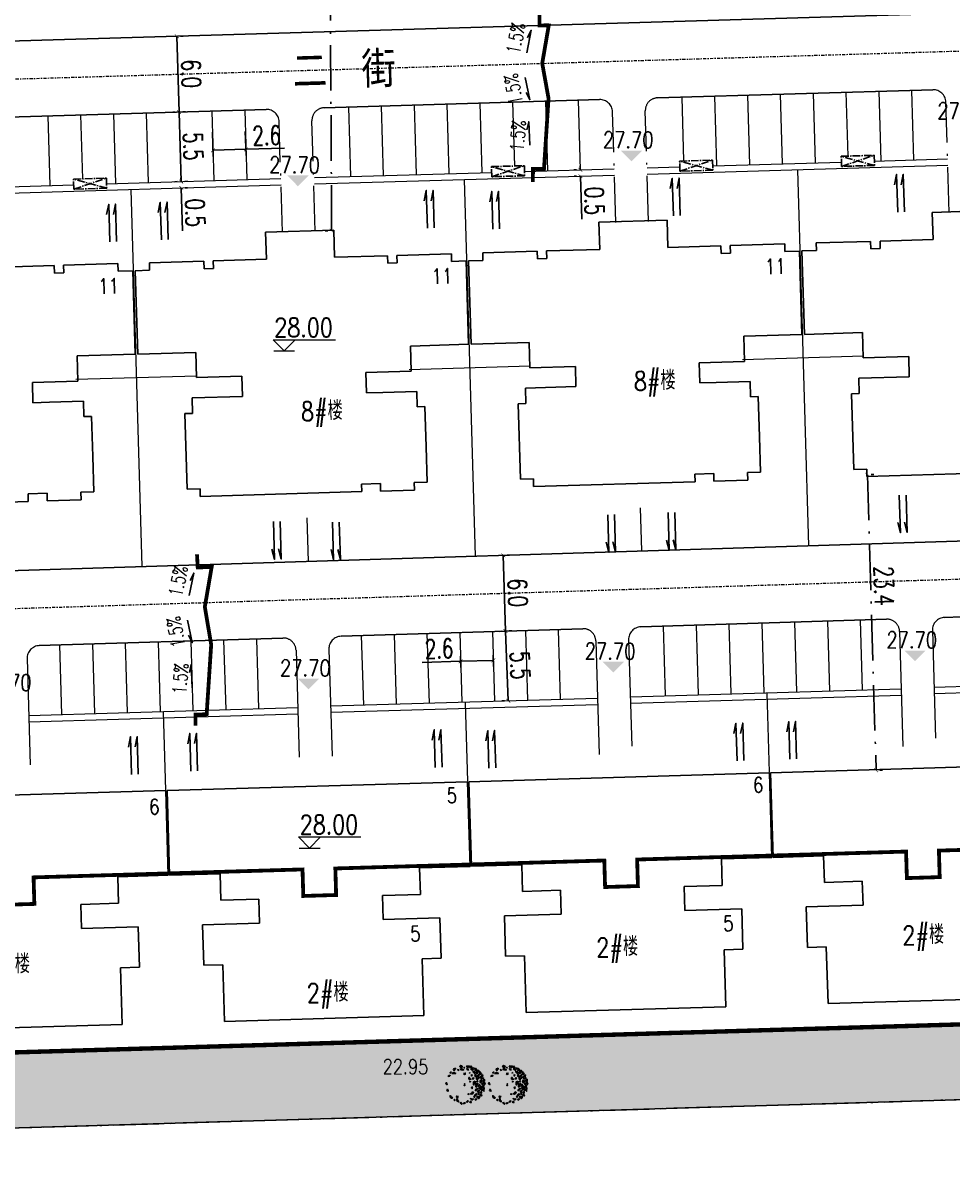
# Model space of a CAD drawing. Header units: inches. Extents: x 393 to 1582, y 246 to 1188.
# Drawn here: x 1004.5 to 1078.1, y 361.2 to 451.6 of the extents above; entities that cross this region are included whole.
import ezdxf

# ---------------------------------------------------------------- set-up
doc = ezdxf.new("R2010")
doc.units = ezdxf.units.IN
doc.header["$MEASUREMENT"] = 0
for name, pattern in [('ACAD_ISO10W100', [18.5, 12, -3, 0.5, -3]), ('CENTERX2', [4, 2.5, -0.5, 0.5, -0.5]), ('DASH', [0.35, 0.25, -0.1]), ('DASHED2', [0.375, 0.25, -0.125]), ('DOTE', [2.42, 2, -0.2, 0.02, -0.2]), ('PHANTOM', [2.5, 1.25, -0.25, 0.25, -0.25, 0.25, -0.25])]:
    doc.linetypes.add(name, pattern=pattern)
for name, color, linetype in [('230', 2, 'Continuous'), ('DIM', 4, 'Continuous'), ('drain', 4, 'Continuous'), ('ELEV', 1, 'Continuous'), ('GREEN', 64, 'Continuous'), ('hongzb', 5, 'Continuous'), ('JIAJU', 8, 'Continuous'), ('PUB_TEXT', 7, 'Continuous'), ('ROAD-TEXT', 4, 'Continuous'), ('roaddim', 2, 'Continuous'), ('外墙', 42, 'Continuous'), ('建筑层数', 7, 'Continuous'), ('红线', 1, 'PHANTOM'), ('车库边线', 4, 'DOTE')]:
    doc.layers.add(name, color=color, linetype=linetype)
for name, color, linetype, lineweight in [('buildelev', 2, 'Continuous', 20), ('FENCE', 100, 'Continuous', 18), ('parking', 30, 'Continuous', 18), ('ROAD', 1, 'Continuous', 25), ('ROAD-CENTER', 7, 'CENTERX2', 18), ('walk', 2, 'Continuous', 18), ('围墙', 75, 'FENCELINE1', 15), ('建筑型号', 2, 'Continuous', 18), ('树', 84, 'Continuous', 15)]:
    doc.layers.add(name, color=color, linetype=linetype, lineweight=lineweight)
doc.styles.add('-黑体', font='simhei.ttf', dxfattribs={"width": 0.8})
doc.styles.add('_HZTXT', font='txt.shx', dxfattribs={"width": 0.8, "bigfont": 'hztxt.shx'})
doc.styles.add('DIM_FONT', font='SIMPLEX.shx', dxfattribs={"width": 0.8})
doc.styles.add('HZ', font='simplex.shx', dxfattribs={"width": 0.7, "bigfont": 'hztxt.shx'})
doc.styles.add('RO', font='romans.shx', dxfattribs={"width": 0.8})
doc.linetypes.add('FENCELINE1', pattern='A,0.25,-0.1,[133,ltypeshp.shx,S=0.1,R=0,X=-0.1,Y=0],-0.1,1', length=1.45)
doc.dimstyles.new('NORMAL', dxfattribs={"dimtxt": 1.5, "dimasz": 0.3, "dimexe": 0.5, "dimexo": 0.3, "dimgap": 0.3, "dimtad": 1, "dimdec": 1, "dimzin": 1, "dimdsep": 46, "dimtxsty": 'HZ', "dimblk": 'ARCHTICK', "dimcen": 0, "dimclrt": 256, "dimadec": 0, "dimazin": 0, "dimtfac": 1, "dimtdec": 1, "dimtofl": 0, "dimtmove": 0, "dimatfit": 3, "dimldrblk": 'ARCHTICK', "dimfxl": 1, "dimtolj": 2, "dimtzin": 0, "dimarcsym": 0})

# ---------------------------------------------------------------- blocks, each defined once
blk = doc.blocks.new('_ARCHTICK')
at = {"color": 0, "linetype": 'ByBlock', "const_width": 0.15}
blk.add_lwpolyline([(-0.5, -0.5), (0.5, 0.5)], dxfattribs=at)
blk = doc.blocks.new('*D165')
at = {"layer": 'DEFPOINTS', "color": 0, "ltscale": 0.3, "transparency": 16777216}
for p in [(1016.711, 450.542), (1016.888, 444.545), (1016.888, 444.545)]:
    blk.add_point(p, dxfattribs=at)
at = {"layer": 'roaddim', "color": 0, "lineweight": -2, "ltscale": 0.3, "transparency": 16777216}
for p, q in [((1016.711, 450.542), (1016.888, 444.545)), ((1017.01, 450.551), (1017.21, 450.557)), ((1017.188, 444.554), (1017.388, 444.559))]:
    blk.add_line(p, q, dxfattribs=at)
at = {"layer": 'roaddim', "color": 0, "lineweight": -2, "ltscale": 0.3, "transparency": 16777216, "xscale": 0.3, "yscale": 0.3, "zscale": 0.3}
for p, rotation in [((1016.711, 450.542), 91.69492164963883), ((1016.888, 444.545), 271.6949216496388)]:
    blk.add_blockref('_ARCHTICK', p, dxfattribs=dict(at, rotation=rotation))
at = {"layer": 'roaddim', "ltscale": 0.3, "transparency": 16777216, "insert": (1017.849, 447.574), "char_height": 1.5, "attachment_point": 5, "rotation": 271.69492, "style": 'HZ'}
blk.add_mtext('\\A2;6.0', dxfattribs=at)
blk = doc.blocks.new('*D166')
at = {"layer": 'DEFPOINTS', "color": 0, "ltscale": 0.3, "transparency": 16777216}
for p in [(1016.888, 444.545), (1017.051, 439.047), (1017.051, 439.047)]:
    blk.add_point(p, dxfattribs=at)
at = {"layer": 'roaddim', "color": 0, "lineweight": -2, "ltscale": 0.3, "transparency": 16777216}
for p, q in [((1016.588, 444.536), (1016.388, 444.53)), ((1016.888, 444.545), (1017.051, 439.047)), ((1016.751, 439.038), (1016.551, 439.032))]:
    blk.add_line(p, q, dxfattribs=at)
at = {"layer": 'roaddim', "color": 0, "lineweight": -2, "ltscale": 0.3, "transparency": 16777216, "xscale": 0.3, "yscale": 0.3, "zscale": 0.3}
for p, rotation in [((1016.888, 444.545), 91.69492164967801), ((1017.051, 439.047), 271.694921649678)]:
    blk.add_blockref('_ARCHTICK', p, dxfattribs=dict(at, rotation=rotation))
at = {"layer": 'roaddim', "ltscale": 0.3, "transparency": 16777216, "insert": (1018.019, 441.827), "char_height": 1.5, "attachment_point": 5, "rotation": 271.69492, "style": 'HZ'}
blk.add_mtext('\\A2;5.5', dxfattribs=at)
blk = doc.blocks.new('*D342')
at = {"layer": 'DEFPOINTS', "color": 0, "ltscale": 0.3, "transparency": 16777216}
for p in [(1019.528, 443.241), (1022.127, 443.318), (1022.178, 441.594)]:
    blk.add_point(p, dxfattribs=at)
at = {"layer": 'roaddim', "color": 0, "lineweight": -2, "ltscale": 0.3, "transparency": 16777216}
for p, q in [((1022.135, 443.018), (1022.192, 441.095)), ((1019.537, 442.941), (1019.593, 441.018)), ((1019.579, 441.517), (1022.178, 441.594)), ((1022.178, 441.594), (1025.226, 441.685))]:
    blk.add_line(p, q, dxfattribs=at)
at = {"layer": 'roaddim', "color": 0, "lineweight": -2, "ltscale": 0.3, "transparency": 16777216, "xscale": 0.3, "yscale": 0.3, "zscale": 0.3}
for p, rotation in [((1019.579, 441.517), 181.6949216497056), ((1022.178, 441.594), 1.694921649705596)]:
    blk.add_blockref('_ARCHTICK', p, dxfattribs=dict(at, rotation=rotation))
at = {"layer": 'roaddim', "ltscale": 0.3, "transparency": 16777216, "insert": (1023.821, 442.693), "char_height": 1.5, "attachment_point": 5, "rotation": 1.69492, "style": 'HZ'}
blk.add_mtext('\\A2;2.6', dxfattribs=at)
blk = doc.blocks.new('*D182')
at = {"layer": 'DEFPOINTS', "color": 0, "ltscale": 0.3, "transparency": 16777216}
for p in [(1042.557, 409.467), (1042.735, 403.469), (1042.735, 403.469)]:
    blk.add_point(p, dxfattribs=at)
at = {"layer": 'roaddim', "color": 0, "lineweight": -2, "ltscale": 0.3, "transparency": 16777216}
for p, q in [((1042.557, 409.467), (1042.735, 403.469)), ((1042.857, 409.475), (1043.057, 409.481)), ((1043.035, 403.478), (1043.235, 403.484))]:
    blk.add_line(p, q, dxfattribs=at)
at = {"layer": 'roaddim', "color": 0, "lineweight": -2, "ltscale": 0.3, "transparency": 16777216, "xscale": 0.3, "yscale": 0.3, "zscale": 0.3}
for p, rotation in [((1042.557, 409.467), 91.69522959926388), ((1042.735, 403.469), 271.6952295992639)]:
    blk.add_blockref('_ARCHTICK', p, dxfattribs=dict(at, rotation=rotation))
at = {"layer": 'roaddim', "ltscale": 0.3, "transparency": 16777216, "insert": (1043.696, 406.499), "char_height": 1.5, "attachment_point": 5, "rotation": 271.69523, "style": 'HZ'}
blk.add_mtext('\\A2;6.0', dxfattribs=at)
blk = doc.blocks.new('*D347')
at = {"layer": 'DEFPOINTS', "color": 0, "ltscale": 0.3, "transparency": 16777216}
for p in [(1042.735, 403.469), (1042.951, 397.959), (1042.951, 397.959)]:
    blk.add_point(p, dxfattribs=at)
at = {"layer": 'roaddim', "color": 0, "lineweight": -2, "ltscale": 0.3, "transparency": 16777216}
for p, q in [((1042.435, 403.457), (1042.235, 403.45)), ((1042.735, 403.469), (1042.951, 397.959)), ((1042.652, 397.947), (1042.452, 397.939))]:
    blk.add_line(p, q, dxfattribs=at)
at = {"layer": 'roaddim', "color": 0, "lineweight": -2, "ltscale": 0.3, "transparency": 16777216, "xscale": 0.3, "yscale": 0.3, "zscale": 0.3}
for p, rotation in [((1042.735, 403.469), 92.25059446376784), ((1042.951, 397.959), 272.2505944637678)]:
    blk.add_blockref('_ARCHTICK', p, dxfattribs=dict(at, rotation=rotation))
at = {"layer": 'roaddim', "ltscale": 0.3, "transparency": 16777216, "insert": (1043.892, 400.755), "char_height": 1.5, "attachment_point": 5, "rotation": 272.25059, "style": 'HZ'}
blk.add_mtext('\\A2;5.5', dxfattribs=at)
blk = doc.blocks.new('*D348')
at = {"layer": 'DEFPOINTS', "color": 0, "ltscale": 0.3, "transparency": 16777216}
for p in [(1039.159, 401.794), (1041.758, 401.871), (1039.18, 401.077)]:
    blk.add_point(p, dxfattribs=at)
at = {"layer": 'roaddim', "color": 0, "lineweight": -2, "ltscale": 0.3, "transparency": 16777216}
for p, q in [((1039.168, 401.494), (1039.195, 400.577)), ((1041.766, 401.571), (1041.794, 400.654)), ((1039.18, 401.077), (1036.131, 400.987)), ((1041.779, 401.154), (1039.18, 401.077))]:
    blk.add_line(p, q, dxfattribs=at)
at = {"layer": 'roaddim', "color": 0, "lineweight": -2, "ltscale": 0.3, "transparency": 16777216, "xscale": 0.3, "yscale": 0.3, "zscale": 0.3}
for p, rotation in [((1039.18, 401.077), 181.6948504634236), ((1041.779, 401.154), 1.694850463423592)]:
    blk.add_blockref('_ARCHTICK', p, dxfattribs=dict(at, rotation=rotation))
at = {"layer": 'roaddim', "ltscale": 0.3, "transparency": 16777216, "insert": (1037.475, 402.077), "char_height": 1.5, "attachment_point": 5, "rotation": 1.69485, "style": 'HZ'}
blk.add_mtext('\\A2;2.6', dxfattribs=at)
blk = doc.blocks.new('bg')
at = {"layer": 'buildelev'}
blk.add_line((403415.903, 597892.095), (403417.408, 597892.095), dxfattribs=at)
blk.add_lwpolyline([(403417.451, 597892.89), (403416.656, 597892.095), (403415.86, 597892.89), (403420.35, 597892.89)], dxfattribs=at)
blk = doc.blocks.new('psss')
at = {"layer": 'drain', "ltscale": 3}
for points in [[(-2.979, 0.527), (0.007, 0.531), (-0.808, 0.714)], [(-2.967, -0.004), (0, 0), (-0.815, 0.183)]]:
    blk.add_lwpolyline(points, dxfattribs=at)
blk = doc.blocks.new('*D382')
at = {"layer": 'DEFPOINTS', "color": 0, "linetype": 'ACAD_ISO10W100', "ltscale": 0.3, "transparency": 16777216}
for p in [(1017.051, 439.047), (1017.066, 438.541), (1017.066, 438.541)]:
    blk.add_point(p, dxfattribs=at)
at = {"layer": 'roaddim', "color": 0, "linetype": 'ACAD_ISO10W100', "lineweight": -2, "ltscale": 0.3, "transparency": 16777216}
for p, q in [((1017.051, 439.047), (1017.042, 439.347)), ((1017.066, 438.541), (1017.166, 435.142)), ((1017.351, 439.056), (1017.55, 439.062)), ((1017.365, 438.55), (1017.565, 438.555))]:
    blk.add_line(p, q, dxfattribs=at)
at = {"layer": 'roaddim', "color": 0, "linetype": 'ACAD_ISO10W100', "lineweight": -2, "ltscale": 0.3, "transparency": 16777216, "xscale": 0.3, "yscale": 0.3, "zscale": 0.3}
for p, rotation in [((1017.051, 439.047), 271.6949216500687), ((1017.066, 438.541), 91.69492165006872)]:
    blk.add_blockref('_ARCHTICK', p, dxfattribs=dict(at, rotation=rotation))
at = {"layer": 'roaddim', "linetype": 'ACAD_ISO10W100', "ltscale": 0.3, "transparency": 16777216, "insert": (1018.174, 436.573), "char_height": 1.5, "attachment_point": 5, "rotation": 271.69492, "style": 'HZ'}
blk.add_mtext('\\A2;0.5', dxfattribs=at)
blk = doc.blocks.new('*D234')
at = {"layer": 'DEFPOINTS', "color": 0, "linetype": 'ACAD_ISO10W100', "ltscale": 0.3, "transparency": 16777216}
for p in [(1071.379, 415.844, -0.937), (1072.071, 392.454, -0.937), (1072.071, 392.454)]:
    blk.add_point(p, dxfattribs=at)
at = {"layer": 'DIM', "color": 0, "linetype": 'ACAD_ISO10W100', "lineweight": -2, "ltscale": 0.3, "transparency": 16777216}
for p, q in [((1071.379, 415.844), (1072.071, 392.454)), ((1071.679, 415.853), (1071.879, 415.859)), ((1072.371, 392.463), (1072.571, 392.469))]:
    blk.add_line(p, q, dxfattribs=at)
at = {"layer": 'DIM', "color": 0, "linetype": 'ACAD_ISO10W100', "lineweight": -2, "ltscale": 0.3, "transparency": 16777216, "xscale": 0.3, "yscale": 0.3, "zscale": 0.3}
for p, rotation in [((1071.379, 415.844), 91.69491576070695), ((1072.071, 392.454), 271.6949157607069)]:
    blk.add_blockref('_ARCHTICK', p, dxfattribs=dict(at, rotation=rotation))
at = {"layer": 'DIM', "linetype": 'ACAD_ISO10W100', "ltscale": 0.3, "transparency": 16777216, "insert": (1072.69, 407.043), "char_height": 1.5, "attachment_point": 5, "rotation": 271.69492, "style": 'HZ'}
blk.add_mtext('\\A2;23.4', dxfattribs=at)
blk = doc.blocks.new('GPPMTR01')
at = {"color": 0, "linetype": 'ByBlock'}
for points in [[(-0.412, 0.305), (-0.364, 0.304), (-0.367, 0.328), (-0.343, 0.337), (-0.374, 0.364), (-0.382, 0.335)], [(-0.354, 0.404), (-0.335, 0.371), (-0.312, 0.378), (-0.293, 0.408)], [(-0.304, 0.31), (-0.343, 0.272), (-0.298, 0.279)], [(-0.298, 0.355), (-0.259, 0.362), (-0.24, 0.402), (-0.263, 0.4), (-0.275, 0.378)], [(-0.263, 0.454), (-0.27, 0.431), (-0.248, 0.431), (-0.243, 0.447)], [(-0.215, 0.443), (-0.218, 0.456), (-0.242, 0.475), (-0.199, 0.486), (-0.199, 0.449)], [(-0.166, 0.433), (-0.207, 0.386), (-0.18, 0.371), (-0.137, 0.387), (-0.147, 0.409), (-0.165, 0.407)], [(-0.173, 0.469), (-0.151, 0.518), (-0.12, 0.516), (-0.128, 0.487), (-0.144, 0.498), (-0.151, 0.48), (-0.145, 0.47)], [(-0.123, 0.314), (-0.144, 0.295), (-0.135, 0.287), (-0.115, 0.295)], [(-0.127, 0.461), (-0.133, 0.429), (-0.111, 0.428), (-0.096, 0.459)], [(-0.106, 0.53), (-0.073, 0.496), (-0.058, 0.515), (-0.035, 0.504), (-0.038, 0.545), (-0.064, 0.53)], [(-0.079, 0.401), (-0.097, 0.371), (-0.064, 0.359), (-0.049, 0.371)], [(-0.032, 0.317), (-0.058, 0.295), (-0.043, 0.264), (-0.023, 0.291)], [(-0.038, 0.477), (-0.055, 0.454), (-0.043, 0.424), (-0.032, 0.439)], [(0.007, 0.443), (-0.026, 0.412), (-0.02, 0.382), (0.016, 0.352), (0.045, 0.367), (0.01, 0.386), (0.034, 0.42)], [(0.005, 0.559), (-0.005, 0.523), (0.016, 0.511), (0.051, 0.519)], [(0.01, 0.485), (0.042, 0.462), (0.084, 0.477), (0.066, 0.492), (0.042, 0.485)], [(0.084, 0.371), (0.072, 0.344), (0.081, 0.321), (0.084, 0.344)], [(0.105, 0.53), (0.084, 0.519), (0.099, 0.504), (0.114, 0.511)], [(0.158, 0.447), (0.096, 0.443), (0.105, 0.412), (0.146, 0.393), (0.155, 0.416), (0.14, 0.428)], [(0.128, 0.336), (0.137, 0.287), (0.114, 0.272), (0.146, 0.26), (0.158, 0.302)], [(0.131, 0.488), (0.137, 0.5), (0.134, 0.53), (0.173, 0.507), (0.146, 0.481)], [(0.179, 0.477), (0.229, 0.496), (0.25, 0.473), (0.223, 0.458), (0.22, 0.477), (0.202, 0.469), (0.199, 0.458)], [(0.205, 0.439), (0.179, 0.42), (0.194, 0.405), (0.226, 0.416)], [(0.199, 0.291), (0.179, 0.352), (0.211, 0.31)], [(0.214, 0.359), (0.274, 0.374), (0.291, 0.409), (0.282, 0.336), (0.247, 0.333)], [(0.268, 0.45), (0.253, 0.435), (0.241, 0.409), (0.274, 0.428)], [(0.25, 0.325), (0.241, 0.298), (0.312, 0.302), (0.282, 0.329)], [(0.315, 0.416), (0.306, 0.401), (0.318, 0.39), (0.348, 0.393)], [(0.321, 0.363), (0.306, 0.34), (0.327, 0.325), (0.356, 0.325), (0.327, 0.336)], [(0.351, 0.382), (0.348, 0.371), (0.368, 0.355), (0.392, 0.359)], [(-0.482, 0.014), (-0.506, 0.025), (-0.514, -0.024), (-0.506, -0.036), (-0.464, -0.036), (-0.47, -0.024), (-0.494, -0.017)], [(-0.482, 0.196), (-0.461, 0.207), (-0.432, 0.177), (-0.452, 0.154), (-0.494, 0.15), (-0.5, 0.177)], [(-0.446, 0.071), (-0.432, 0.055), (-0.414, 0.067)], [(-0.417, 0.109), (-0.411, 0.15), (-0.357, 0.188), (-0.369, 0.162)], [(-0.393, 0.241), (-0.408, 0.23), (-0.396, 0.226)], [(-0.283, 0.139), (-0.269, 0.181), (-0.239, 0.166), (-0.248, 0.139), (-0.263, 0.15)], [(-0.215, 0.295), (-0.215, 0.276), (-0.206, 0.283)], [(-0.064, 0.207), (-0.085, 0.184), (-0.115, 0.203), (-0.115, 0.219), (-0.085, 0.207), (-0.052, 0.226)], [(-0.02, 0.033), (-0.035, 0.025), (-0.026, 0.017), (-0.014, 0.021)], [(-0.02, 0.188), (-0.008, 0.192), (0.001, 0.177), (-0.02, 0.169)], [(0.045, 0.295), (0.042, 0.249), (0.105, 0.211), (0.119, 0.219), (0.069, 0.245), (0.096, 0.283)], [(0.152, 0.162), (0.137, 0.139), (0.158, 0.12), (0.176, 0.128), (0.161, 0.143)], [(0.179, 0.272), (0.167, 0.245), (0.185, 0.238), (0.199, 0.253)], [(0.253, 0.268), (0.241, 0.226), (0.259, 0.177), (0.274, 0.203), (0.253, 0.219)], [(0.25, 0.086), (0.271, 0.063), (0.274, 0.021), (0.303, 0.052), (0.285, 0.109)], [(0.303, 0.268), (0.309, 0.219), (0.336, 0.215), (0.351, 0.234)], [(0.348, 0.173), (0.377, 0.128), (0.356, 0.097), (0.354, 0.128)], [(0.386, 0.257), (0.368, 0.272), (0.365, 0.287), (0.377, 0.298), (0.401, 0.283)], [(0.401, 0.207), (0.383, 0.219), (0.365, 0.211), (0.368, 0.196), (0.392, 0.192)], [(0.401, 0.078), (0.398, 0.063), (0.374, 0.067), (0.377, 0.09)], [(0.428, 0.025), (0.431, -0.021), (0.377, -0.043), (0.41, -0.013)], [(0.431, 0.26), (0.419, 0.245), (0.436, 0.23), (0.466, 0.249)], [(0.422, 0.166), (0.419, 0.135), (0.439, 0.12), (0.451, 0.139)], [(0.442, 0.203), (0.451, 0.169), (0.487, 0.139), (0.472, 0.181)], [(0.451, 0.074), (0.469, 0.052), (0.484, 0.063), (0.472, 0.093)], [(-0.467, -0.131), (-0.464, -0.157), (-0.482, -0.154), (-0.485, -0.127)], [(-0.437, -0.131), (-0.429, -0.066), (-0.381, -0.04), (-0.408, -0.078)], [(-0.42, -0.26), (-0.432, -0.218), (-0.411, -0.188), (-0.402, -0.214), (-0.411, -0.229)], [(0.17, -0.286), (0.137, -0.317), (0.149, -0.336), (0.176, -0.321)], [(0.256, -0.013), (0.241, -0.028), (0.253, -0.04)], [(0.407, -0.119), (0.389, -0.138), (0.398, -0.176), (0.419, -0.154)], [(0.416, -0.218), (0.389, -0.233), (0.392, -0.271), (0.407, -0.248)], [(0.436, -0.066), (0.442, -0.097), (0.466, -0.097), (0.481, -0.074), (0.46, -0.078)], [(-0.266, -0.366), (-0.304, -0.374), (-0.283, -0.4), (-0.251, -0.393)], [(-0.115, -0.473), (-0.138, -0.438), (-0.106, -0.438), (-0.085, -0.446)], [(0.072, -0.48), (0.042, -0.461), (0.06, -0.45), (0.066, -0.454), (0.096, -0.454), (0.096, -0.438), (0.125, -0.442), (0.114, -0.461)], [(0.188, -0.431), (0.211, -0.423), (0.188, -0.408)], [(0.205, -0.332), (0.199, -0.343), (0.235, -0.378), (0.294, -0.359), (0.274, -0.34), (0.235, -0.351)], [(0.327, -0.305), (0.333, -0.328), (0.389, -0.313)]]:
    blk.add_lwpolyline(points, close=True, dxfattribs=at)
blk.add_circle((0, 0), 0.01, dxfattribs=at)
blk = doc.blocks.new('A$C4417064F')
at = {"layer": 'GREEN', "xscale": 4.647578996463836, "yscale": 4.647578996463836, "zscale": 4.647578996463836, "rotation": 300.5404110418328}
blk.add_blockref('GPPMTR01', (0.8, 3.07), dxfattribs=at)
blk = doc.blocks.new('*D224')
at = {"layer": 'DEFPOINTS', "color": 0, "linetype": 'ACAD_ISO10W100', "ltscale": 0.3, "transparency": 16777216}
for p in [(1028.768, 472.408, -0.937), (1028.768, 472.408), (1028.97, 435.146, -0.937)]:
    blk.add_point(p, dxfattribs=at)
at = {"layer": 'DIM', "color": 0, "linetype": 'ACAD_ISO10W100', "lineweight": -2, "ltscale": 0.3, "transparency": 16777216}
for p, q in [((1028.468, 472.407), (1028.268, 472.406)), ((1028.97, 435.146), (1028.768, 472.408)), ((1028.67, 435.144), (1028.47, 435.143))]:
    blk.add_line(p, q, dxfattribs=at)
at = {"layer": 'DIM', "color": 0, "linetype": 'ACAD_ISO10W100', "lineweight": -2, "ltscale": 0.3, "transparency": 16777216, "xscale": 0.3, "yscale": 0.3, "zscale": 0.3}
for p, rotation in [((1028.768, 472.408), 90.3108439290392), ((1028.97, 435.146), 270.3108439290392)]:
    blk.add_blockref('_ARCHTICK', p, dxfattribs=dict(at, rotation=rotation))
at = {"layer": 'DIM', "linetype": 'ACAD_ISO10W100', "ltscale": 0.3, "transparency": 16777216, "insert": (1029.919, 453.783), "char_height": 1.5, "attachment_point": 5, "rotation": 270.31084, "style": 'HZ'}
blk.add_mtext('\\A2;37.3', dxfattribs=at)
blk = doc.blocks.new('*D396')
at = {"layer": 'DEFPOINTS', "color": 0, "linetype": 'ACAD_ISO10W100', "ltscale": 0.3, "transparency": 16777216}
for p in [(1048.648, 439.982), (1048.663, 439.476), (1048.663, 439.476)]:
    blk.add_point(p, dxfattribs=at)
at = {"layer": 'roaddim', "color": 0, "linetype": 'ACAD_ISO10W100', "lineweight": -2, "ltscale": 0.3, "transparency": 16777216}
for p, q in [((1048.648, 439.982), (1048.64, 440.282)), ((1048.349, 439.973), (1048.149, 439.967)), ((1048.364, 439.467), (1048.164, 439.461)), ((1048.663, 439.476), (1048.764, 436.077))]:
    blk.add_line(p, q, dxfattribs=at)
at = {"layer": 'roaddim', "color": 0, "linetype": 'ACAD_ISO10W100', "lineweight": -2, "ltscale": 0.3, "transparency": 16777216, "xscale": 0.3, "yscale": 0.3, "zscale": 0.3}
for p, rotation in [((1048.648, 439.982), 271.6949216484924), ((1048.663, 439.476), 91.69492164849245)]:
    blk.add_blockref('_ARCHTICK', p, dxfattribs=dict(at, rotation=rotation))
at = {"layer": 'roaddim', "linetype": 'ACAD_ISO10W100', "ltscale": 0.3, "transparency": 16777216, "insert": (1049.772, 437.508), "char_height": 1.5, "attachment_point": 5, "rotation": 271.69492, "style": 'HZ'}
blk.add_mtext('\\A2;0.5', dxfattribs=at)

msp = doc.modelspace()

# ---------------------------------------------------------------- hatches: boundary and pattern name
at = {"layer": 'JIAJU', "linetype": 'ACAD_ISO10W100', "ltscale": 0.3}
h = msp.add_hatch(dxfattribs=at)
h.set_pattern_fill('ANGLE', color=0, scale=0.3, style=0)
h.set_pattern_definition([(0, (-57035.98, -59790.7877), (0, 2.0955), [1.524, -0.5715]), (90, (-57035.98, -59790.7877), (-2.0955, 1e-16), [1.524, -0.5715])])
h.paths.add_polyline_path([(968.682, 363.094), (968.503, 369.081), (1112.238, 373.335), (1111.559, 391.923), (1119.951, 392.199), (1120.68, 367.636)])

# ---------------------------------------------------------------- linework, layer by layer
at = {"layer": '230', "color": 0, "ltscale": 0.3}
msp.add_lwpolyline([(1111.832, 373.422), (968.795, 369.189)], dxfattribs=at)
at = {"layer": 'ELEV', "color": 0}
for points in [[(1051.859, 441.499), (1053.556, 441.499), (1052.708, 440.651)], [(1025.449, 439.524), (1027.146, 439.524), (1026.297, 438.675)], [(1074.304, 401.93), (1076.001, 401.93), (1075.153, 401.082)], [(1050.425, 401.038), (1052.122, 401.038), (1051.274, 400.19)], [(1026.3, 399.708), (1027.997, 399.708), (1027.149, 398.859)], [(1034.285, 368.245), (1035.813, 368.245), (1035.049, 367.481)]]:
    msp.add_solid(points, dxfattribs=at)
at = {"layer": 'FENCE', "color": 0, "ltscale": 0.3}
for p, q in [((1061.486, 424.955, -0.937), (1071.082, 425.239, -0.937)), ((1053.531, 409.809, -0.937), (1053.43, 413.211, -0.937)), ((1027.143, 408.985, -0.937), (1027.042, 412.43, -0.937))]:
    msp.add_line(p, q, dxfattribs=at)
at = {"layer": 'hongzb', "color": 0, "linetype": 'DOTE', "ltscale": 0.2, "const_width": 0.35}
msp.add_lwpolyline([(595.956, 357.959), (937.324, 368.159, -0.000072), (937.333, 368.159), (1088.733, 372.639), (1388.503, 381.509)], format="xyb", dxfattribs=at)
at = {"layer": 'JIAJU', "color": 0, "linetype": 'ACAD_ISO10W100', "ltscale": 0.3}
msp.add_lwpolyline([(968.682, 363.094), (968.503, 369.081), (1112.238, 373.335), (1111.559, 391.923), (1119.951, 392.199), (1120.68, 367.636)], close=True, dxfattribs=at)
at = {"layer": 'parking', "color": 0, "ltscale": 0.3}
for p, q in [((1056.682, 445.722), (1056.832, 440.674)), ((1059.281, 445.799), (1059.444, 440.302)), ((1061.88, 445.876), (1062.043, 440.378)), ((1064.479, 445.953), (1064.641, 440.455)), ((1067.078, 446.03), (1067.24, 440.532)), ((1069.677, 446.107), (1069.826, 441.059)), ((1072.275, 446.184), (1072.438, 440.686)), ((1074.874, 446.261), (1075.037, 440.763)), ((1030.294, 444.941), (1030.456, 439.444)), ((1032.893, 445.018), (1033.055, 439.521)), ((1035.491, 445.095), (1035.654, 439.598)), ((1038.09, 445.172), (1038.253, 439.674)), ((1040.689, 445.249), (1040.852, 439.751)), ((1043.288, 445.326), (1043.437, 440.278)), ((1045.887, 445.403), (1046.05, 439.905)), ((1048.486, 445.48), (1048.648, 439.982)), ((1006.493, 444.237), (1006.655, 438.739)), ((1009.091, 444.314), (1009.241, 439.266)), ((1011.69, 444.391), (1011.853, 438.893)), ((1014.289, 444.468), (1014.452, 438.97)), ((1016.888, 444.545), (1017.051, 439.047)), ((1019.487, 444.622), (1019.65, 439.124)), ((1022.086, 444.698), (1022.248, 439.201)), ((1059.132, 440.286), (1069.327, 440.587)), ((1071.926, 440.664), (1077.724, 440.836)), ((1027.608, 439.353), (1041.639, 439.768)), ((1044.238, 439.845), (1051.335, 440.055)), ((1053.934, 440.132), (1056.533, 440.209)), ((1001.157, 438.57), (1008.554, 438.789)), ((1011.153, 438.866), (1024.947, 439.274)), ((1063.013, 404.094), (1063.176, 398.596)), ((1065.612, 404.171), (1065.774, 398.673)), ((1068.211, 404.248), (1068.373, 398.75)), ((1070.809, 404.324), (1070.972, 398.827)), ((1033.915, 403.194), (1034.078, 397.696)), ((1036.514, 403.271), (1036.677, 397.773)), ((1039.113, 403.348), (1039.275, 397.85)), ((1041.712, 403.425), (1041.874, 397.927)), ((1044.31, 403.502), (1044.473, 398.004)), ((1046.909, 403.578), (1047.072, 398.081)), ((1055.216, 403.863), (1055.379, 398.365)), ((1057.815, 403.94), (1057.978, 398.442)), ((1060.414, 404.017), (1060.577, 398.519)), ((1007.428, 402.371), (1007.59, 396.874)), ((1010.027, 402.448), (1010.189, 396.951)), ((1012.626, 402.525), (1012.788, 397.028)), ((1015.224, 402.602), (1015.387, 397.104)), ((1017.823, 402.679), (1017.986, 397.181)), ((1020.422, 402.756), (1020.585, 397.258)), ((1023.021, 402.833), (1023.184, 397.335)), ((1031.316, 403.117), (1031.479, 397.619)), ((1076.659, 399.026), (1097.949, 399.69)), ((1052.623, 398.258), (1074.062, 398.893)), ((1028.882, 397.543), (1050.013, 398.168)), ((1004.993, 396.797), (1026.284, 397.427))]:
    msp.add_line(p, q, dxfattribs=at)
at = {"layer": 'ROAD', "color": 0, "ltscale": 0.3}
for p, q in [((1086.52, 452.608), (958.336, 448.815)), ((1054.771, 445.666), (1076.561, 446.31)), ((1028.382, 444.885), (1050.173, 445.53)), ((1001.994, 444.104), (1023.784, 444.749)), ((960.785, 406.914), (1108.713, 411.532)), ((1077.493, 404.554), (1096.784, 405.156)), ((1053.445, 403.804), (1072.895, 404.411)), ((1029.716, 403.063), (1048.848, 403.66)), ((1005.828, 402.317), (1025.119, 402.919))]:
    msp.add_line(p, q, dxfattribs=at)
at = {"layer": 'ROAD', "color": 0}
msp.add_line((964.663, 362.974), (1139.699, 368.204), dxfattribs=at)
at = {"layer": 'ROAD-CENTER', "color": 5, "ltscale": 0.1}
for p, q in [((950.627, 445.585), (1116.455, 450.492)), ((951.869, 403.634), (1117.688, 408.81))]:
    msp.add_line(p, q, dxfattribs=at)
at = {"layer": 'ROAD-TEXT', "color": 0, "ltscale": 0.1, "const_width": 0.3}
msp.add_lwpolyline([(1046.159, 451.413), (1045.42, 451.392), (1045.42, 452.414)], dxfattribs=at)
at = {"layer": 'ROAD-TEXT', "color": 0, "ltscale": 0.1}
for points in [[(1044.897, 438.998, 0.3, 0.3, 0), (1044.909, 440.049, 0.3, 0.3, 0), (1045.78, 440.057, 0.3, 0.3, 0), (1046.139, 445.624, 0.3, 0.3, 0), (1045.64, 448.397, 0.3, 0.3, 0), (1046.182, 451.551, 0.3, 0.3, 0)], [(1018.187, 395.988, 0.3, 0.3, 0), (1018.197, 396.861, 0.3, 0.3, 0), (1019.075, 396.887, 0.3, 0.3, 0), (1019.435, 402.4, 0.3, 0.3, 0), (1018.93, 405.387, 0.3, 0.3, 0), (1019.474, 408.551, 0.3, 0.3, 0), (1019.474, 408.551, 0.3, 0.3, 0), (1018.368, 408.501, 0.3, 0.3, 0), (1018.311, 409.547, 0, 0, 0)]]:
    msp.add_lwpolyline(points, format="xyseb", dxfattribs=at)
for points in [[(1044.486, 450.429), (1044.77, 451.014), (1044.42, 449.242)], [(1044.364, 446.095), (1044.652, 445.512), (1044.289, 447.28)], [(1044.43, 443.144), (1044.568, 443.78), (1044.648, 441.924)], [(1017.766, 407.473), (1018.05, 408.058), (1017.7, 406.286)], [(1017.644, 403.139), (1017.932, 402.556), (1017.569, 404.324)], [(1017.71, 400.188), (1017.848, 400.823), (1017.928, 398.968)]]:
    msp.add_lwpolyline(points, dxfattribs=at)
at = {"layer": 'walk', "color": 0, "linetype": 'ACAD_ISO10W100', "ltscale": 0.3}
for p, q in [((1077.849, 436.594), (1077.59, 445.34)), ((1027.671, 435.107), (1027.412, 443.856)), ((1051.461, 435.813), (1051.202, 444.56)), ((1054.059, 435.89), (1053.801, 444.636)), ((1025.072, 435.031), (1024.813, 443.779))]:
    msp.add_line(p, q, dxfattribs=at)
at = {"layer": 'walk', "color": 0, "ltscale": 0.3}
for p, q in [((1073.926, 403.441), (1074.198, 394.328)), ((1076.525, 403.525), (1076.779, 394.994)), ((1049.878, 402.69), (1050.146, 393.706)), ((1052.477, 402.774), (1052.727, 394.373)), ((1026.149, 401.95), (1026.401, 393.504)), ((1028.748, 402.034), (1029, 393.581)), ((1004.86, 401.288), (1005.11, 392.874))]:
    msp.add_line(p, q, dxfattribs=at)
at = {"layer": 'walk', "color": 0, "linetype": 'ACAD_ISO10W100', "ltscale": 0.3}
for centre, start, end in [((1054.8, 444.666), 91.69492, 181.69492), ((1076.591, 445.311), 1.69492, 91.69492), ((1028.412, 443.885), 91.69492, 181.69492), ((1050.202, 444.53), 1.69492, 91.69492), ((1023.814, 443.749), 1.69492, 91.69492), ((1072.927, 403.411), 1.70671, 91.78794), ((1077.524, 403.555), 91.78794, 181.70671), ((1048.879, 402.661), 1.70671, 91.78794), ((1053.477, 402.804), 91.78794, 181.70671), ((1005.859, 401.318), 91.78794, 181.70671), ((1025.15, 401.92), 1.70671, 91.78794), ((1029.748, 402.063), 91.78794, 181.70671)]:
    msp.add_arc(centre, 1, start, end, dxfattribs=at)
at = {"layer": '围墙', "color": 0, "ltscale": 0.2}
for p, q in [((1053.949, 439.632), (1077.738, 440.336)), ((1027.623, 438.853), (1051.35, 439.555)), ((1065.844, 439.984), (1066.724, 410.221)), ((1001.172, 438.07), (1024.961, 438.774)), ((1039.455, 439.203), (1040.337, 409.397)), ((1013.067, 438.422), (1013.95, 408.574)), ((1035.098, 424.174, -0.937), (1044.693, 424.458, -0.937)), ((1008.709, 423.393, -0.937), (1018.305, 423.675, -0.937)), ((1076.674, 398.526), (1097.964, 399.19)), ((1039.529, 397.78, -0.937), (1039.713, 391.596, -0.937)), ((1052.638, 397.758), (1074.076, 398.393)), ((1063.416, 398.578, -0.937), (1063.603, 392.303, -0.937)), ((1005.008, 396.297), (1026.299, 396.927)), ((1015.639, 397.073, -0.937), (1015.823, 390.889, -0.937)), ((1028.897, 397.043), (1050.028, 397.668))]:
    msp.add_line(p, q, dxfattribs=at)
at = {"layer": '外墙', "color": 2, "ltscale": 0.1}
for p, q in [((1081.911, 436.767), (1076.513, 436.607)), ((1055.522, 435.986), (1050.125, 435.826)), ((1050.125, 435.826), (1050.188, 433.677)), ((1055.586, 433.837), (1055.522, 435.986)), ((1076.513, 436.607), (1076.577, 434.458)), ((1029.134, 435.203), (1023.736, 435.043)), ((1023.736, 435.043), (1023.8, 432.894)), ((1029.198, 433.054), (1029.134, 435.203)), ((1059.784, 433.961), (1055.586, 433.837)), ((1059.802, 433.361), (1059.784, 433.961)), ((1064.834, 434.11), (1060.525, 433.983)), ((1060.525, 433.983), (1060.541, 433.383)), ((1064.849, 433.511), (1064.834, 434.11)), ((1071.629, 434.311), (1067.322, 434.184)), ((1067.322, 434.184), (1067.339, 433.584)), ((1071.647, 433.712), (1071.629, 434.311)), ((1076.577, 434.458), (1072.379, 434.334)), ((1072.379, 434.334), (1072.396, 433.734)), ((1033.396, 433.178), (1029.198, 433.054)), ((1033.414, 432.578), (1033.396, 433.178)), ((1038.445, 433.328), (1034.136, 433.2)), ((1034.136, 433.2), (1034.152, 432.6)), ((1038.461, 432.728), (1038.445, 433.328)), ((1045.241, 433.531), (1040.933, 433.403)), ((1040.933, 433.403), (1040.951, 432.803)), ((1045.259, 432.931), (1045.241, 433.531)), ((1050.188, 433.677), (1045.99, 433.553)), ((1045.99, 433.553), (1046.008, 432.953)), ((1060.541, 433.383), (1059.802, 433.361)), ((1065.999, 433.545), (1064.849, 433.511)), ((1066.194, 426.947), (1065.999, 433.545)), ((1067.339, 433.584), (1066.199, 433.551)), ((1066.199, 433.551), (1066.394, 426.953)), ((1072.396, 433.734), (1071.647, 433.712)), ((1007.007, 432.399), (1002.809, 432.275)), ((1007.025, 431.8), (1007.007, 432.399)), ((1012.057, 432.549), (1007.748, 432.421)), ((1007.748, 432.421), (1007.764, 431.821)), ((1012.072, 431.949), (1012.057, 432.549)), ((1018.853, 432.748), (1014.545, 432.62)), ((1014.545, 432.62), (1014.563, 432.021)), ((1018.87, 432.148), (1018.853, 432.748)), ((1019.62, 432.17), (1018.87, 432.148)), ((1023.8, 432.894), (1019.602, 432.77)), ((1019.602, 432.77), (1019.62, 432.17)), ((1034.152, 432.6), (1033.414, 432.578)), ((1039.611, 432.762), (1038.461, 432.728)), ((1039.806, 426.165), (1039.611, 432.762)), ((1040.951, 432.803), (1039.811, 432.77)), ((1039.811, 432.77), (1040.006, 426.173)), ((1046.008, 432.953), (1045.259, 432.931)), ((1007.764, 431.821), (1007.025, 431.8)), ((1013.222, 431.983), (1012.072, 431.949)), ((1013.418, 425.386), (1013.222, 431.983)), ((1014.563, 432.021), (1013.422, 431.987)), ((1013.422, 431.987), (1013.618, 425.39)), ((1061.596, 426.811), (1066.194, 426.947)), ((1061.656, 424.812), (1061.596, 426.811)), ((1066.394, 426.953), (1070.992, 427.089)), ((1070.992, 427.089), (1071.052, 425.09)), ((1035.208, 426.029), (1039.806, 426.165)), ((1035.267, 424.029), (1035.208, 426.029)), ((1040.006, 426.173), (1044.604, 426.309)), ((1044.604, 426.309), (1044.663, 424.309)), ((1008.82, 425.25), (1013.418, 425.386)), ((1008.879, 423.251), (1008.82, 425.25)), ((1013.618, 425.39), (1018.216, 425.526)), ((1018.216, 425.526), (1018.275, 423.527)), ((1071.052, 425.09), (1074.65, 425.197)), ((1074.65, 425.197), (1074.697, 423.598)), ((1031.669, 423.923), (1035.267, 424.029)), ((1044.663, 424.309), (1048.261, 424.416)), ((1048.261, 424.416), (1048.309, 422.817)), ((1058.057, 424.706), (1061.656, 424.812)), ((1058.105, 423.107), (1058.057, 424.706)), ((1005.28, 423.144), (1008.879, 423.251)), ((1005.328, 421.545), (1005.28, 423.144)), ((1018.275, 423.527), (1021.873, 423.633)), ((1021.873, 423.633), (1021.92, 422.034)), ((1031.716, 422.324), (1031.669, 423.923)), ((1059.404, 423.145), (1058.105, 423.107)), ((1062.103, 423.225), (1059.404, 423.145)), ((1062.139, 422.002), (1062.103, 423.225)), ((1074.697, 423.598), (1070.699, 423.479)), ((1070.699, 423.479), (1070.735, 422.259)), ((1033.016, 422.362), (1031.716, 422.324)), ((1035.714, 422.442), (1033.016, 422.362)), ((1035.751, 421.219), (1035.714, 422.442)), ((1048.309, 422.817), (1044.311, 422.698)), ((1044.311, 422.698), (1044.347, 421.478)), ((1070.735, 422.259), (1070.135, 422.241)), ((1070.135, 422.241), (1070.312, 416.265)), ((1006.627, 421.583), (1005.328, 421.545)), ((1009.326, 421.663), (1006.627, 421.583)), ((1009.362, 420.44), (1009.326, 421.663)), ((1021.92, 422.034), (1017.922, 421.916)), ((1017.922, 421.916), (1017.958, 420.695)), ((1044.347, 421.478), (1043.747, 421.46)), ((1043.747, 421.46), (1043.924, 415.484)), ((1062.739, 422.021), (1062.139, 422.002)), ((1062.833, 418.845), (1062.739, 422.021)), ((1009.962, 420.459), (1009.362, 420.44)), ((1010.056, 417.283), (1009.962, 420.459)), ((1017.958, 420.695), (1017.359, 420.678)), ((1017.359, 420.678), (1017.535, 414.701)), ((1036.35, 421.238), (1035.751, 421.219)), ((1036.444, 418.062), (1036.35, 421.238)), ((1062.915, 416.046), (1062.833, 418.845)), ((1036.527, 415.263), (1036.444, 418.062)), ((1010.139, 414.484), (1010.056, 417.283)), ((1057.718, 415.892), (1059.217, 415.936)), ((1057.735, 415.292), (1057.718, 415.892)), ((1059.217, 415.936), (1059.235, 415.337)), ((1061.89, 416.015), (1062.915, 416.046)), ((1061.908, 415.416), (1061.89, 416.015)), ((1070.312, 416.265), (1071.331, 416.295)), ((1071.331, 416.295), (1071.348, 415.695)), ((1071.348, 415.695), (1084.124, 416.073)), ((1031.329, 415.109), (1032.829, 415.153)), ((1031.347, 414.509), (1031.329, 415.109)), ((1032.829, 415.153), (1032.846, 414.554)), ((1035.502, 415.233), (1036.527, 415.263)), ((1035.519, 414.633), (1035.502, 415.233)), ((1043.924, 415.484), (1044.942, 415.514)), ((1044.942, 415.514), (1044.96, 414.914)), ((1044.96, 414.914), (1057.735, 415.292)), ((1059.235, 415.337), (1061.908, 415.416)), ((1004.941, 414.33), (1006.44, 414.375)), ((1004.959, 413.731), (1004.941, 414.33)), ((1006.44, 414.375), (1006.458, 413.775)), ((1009.113, 414.454), (1010.139, 414.484)), ((1009.131, 413.854), (1009.113, 414.454)), ((1017.535, 414.701), (1018.554, 414.731)), ((1018.554, 414.731), (1018.572, 414.131)), ((1018.572, 414.131), (1031.347, 414.509)), ((1032.846, 414.554), (1035.519, 414.633)), ((992.183, 413.352), (1004.959, 413.731)), ((1006.458, 413.775), (1009.131, 413.854)), ((1063.72, 392.259), (1087.509, 392.963)), ((1039.73, 391.549), (1015.941, 390.845)), ((1039.928, 384.852), (1039.73, 391.549)), ((1039.83, 391.552), (1063.619, 392.256)), ((1040.028, 384.855), (1039.83, 391.552)), ((1063.619, 392.256), (1063.818, 385.559)), ((1063.918, 385.562), (1063.72, 392.259)), ((1015.84, 390.842), (992.051, 390.138)), ((1016.039, 384.145), (1015.84, 390.842)), ((1015.941, 390.845), (1016.138, 384.148)), ((1063.818, 385.559), (1059.819, 385.441)), ((1059.819, 385.441), (1059.881, 383.342)), ((1067.916, 385.68), (1063.918, 385.562)), ((1067.978, 383.581), (1067.916, 385.68)), ((1016.138, 384.148), (1020.137, 384.267)), ((1020.137, 384.267), (1020.199, 382.167)), ((1035.93, 384.734), (1039.928, 384.852)), ((1035.992, 382.635), (1035.93, 384.734)), ((1044.026, 384.973), (1040.028, 384.855)), ((1044.088, 382.874), (1044.026, 384.973)), ((1012.04, 384.027), (1016.039, 384.145)), ((1012.102, 381.928), (1012.04, 384.027)), ((1059.881, 383.342), (1056.883, 383.253)), ((1070.977, 383.67), (1067.978, 383.581)), ((1071.033, 381.771), (1070.977, 383.67)), ((1032.993, 382.546), (1035.992, 382.635)), ((1033.049, 380.647), (1032.993, 382.546)), ((1047.087, 382.963), (1044.088, 382.874)), ((1047.143, 381.064), (1047.087, 382.963)), ((1056.883, 383.253), (1056.939, 381.354)), ((1009.104, 381.839), (1012.102, 381.928)), ((1009.16, 379.94), (1009.104, 381.839)), ((1020.199, 382.167), (1023.198, 382.256)), ((1023.198, 382.256), (1023.254, 380.357)), ((1056.939, 381.354), (1061.437, 381.487)), ((1061.437, 381.487), (1061.532, 378.288)), ((1066.535, 381.638), (1071.033, 381.771)), ((1066.629, 378.439), (1066.535, 381.638)), ((1037.547, 380.78), (1033.049, 380.647)), ((1037.642, 377.581), (1037.547, 380.78)), ((1042.645, 380.931), (1047.143, 381.064)), ((1042.74, 377.732), (1042.645, 380.931)), ((1013.658, 380.073), (1009.16, 379.94)), ((1013.753, 376.874), (1013.658, 380.073)), ((1023.254, 380.357), (1018.756, 380.224)), ((1018.756, 380.224), (1018.85, 377.025)), ((1061.532, 378.288), (1060.032, 378.244)), ((1060.032, 378.244), (1060.165, 373.746)), ((1068.129, 378.484), (1066.629, 378.439)), ((1068.262, 373.985), (1068.129, 378.484)), ((1018.85, 377.025), (1020.35, 377.07)), ((1020.35, 377.07), (1020.483, 372.572)), ((1036.143, 377.537), (1037.642, 377.581)), ((1036.276, 373.039), (1036.143, 377.537)), ((1044.239, 377.777), (1042.74, 377.732)), ((1044.372, 373.279), (1044.239, 377.777)), ((1012.253, 376.83), (1013.753, 376.874)), ((1012.386, 372.332), (1012.253, 376.83)), ((1084.055, 374.453), (1068.262, 373.985)), ((1060.165, 373.746), (1044.372, 373.279)), ((1020.483, 372.572), (1036.276, 373.039)), ((996.593, 371.865), (1012.386, 372.332))]:
    msp.add_line(p, q, dxfattribs=at)
at = {"layer": '红线', "color": 0, "linetype": 'DASH', "ltscale": 0.5, "const_width": 0.15}
msp.add_lwpolyline([(595.956, 357.959), (937.324, 368.159, -0.000072), (937.333, 368.159), (1088.733, 372.639), (1312.043, 379.247)], format="xyb", dxfattribs=at)
at = {"layer": '车库边线', "color": 0, "ltscale": 0.3}
for p, q in [((1041.649, 439.425, 0.002), (1044.225, 440.301, 0.002)), ((1059.142, 439.942, 0.002), (1056.519, 440.665, 0.002)), ((1056.543, 439.865, 0.002), (1059.118, 440.742, 0.002)), ((1071.936, 440.321, 0.002), (1069.314, 441.044, 0.002)), ((1069.337, 440.244, 0.002), (1071.913, 441.121, 0.002)), ((1044.248, 439.502, 0.002), (1041.626, 440.224, 0.002)), ((1011.163, 438.523, 0.002), (1008.54, 439.245, 0.002)), ((1008.564, 438.446, 0.002), (1011.139, 439.322, 0.002))]:
    msp.add_line(p, q, dxfattribs=at)
at = {"layer": '车库边线', "color": 0, "ltscale": 0.3, "elevation": 0.002}
for points in [[(1041.626, 440.224), (1044.225, 440.301), (1044.248, 439.502), (1041.649, 439.425)], [(1059.118, 440.742), (1059.142, 439.942), (1056.543, 439.865), (1056.519, 440.665)], [(1069.314, 441.044), (1071.913, 441.121), (1071.936, 440.321), (1069.337, 440.244)], [(1008.54, 439.245), (1011.139, 439.322), (1011.163, 438.523), (1008.564, 438.446)]]:
    msp.add_lwpolyline(points, close=True, dxfattribs=at)
at = {"layer": '车库边线', "color": 0, "linetype": 'DASHED2', "ltscale": 0.5, "const_width": 0.3, "elevation": 0.937}
msp.add_lwpolyline([(1098.333, 386.728), (1077.042, 386.098), (1077.104, 383.999), (1074.505, 383.922), (1074.443, 386.021), (1053.153, 385.391), (1053.215, 383.292), (1050.616, 383.215), (1050.554, 385.314), (1029.263, 384.684), (1029.325, 382.585), (1026.726, 382.508), (1026.664, 384.608), (1005.374, 383.978), (1005.436, 381.878), (1002.837, 381.802)], dxfattribs=at)
at = {"layer": '车库边线', "color": 0, "linetype": 'DASHED2', "ltscale": 0.5, "elevation": 0.002}
msp.add_lwpolyline([(1098.333, 386.728), (1077.042, 386.098), (1077.104, 383.999), (1074.505, 383.922), (1074.443, 386.021), (1053.153, 385.391), (1053.215, 383.292), (1050.616, 383.215), (1050.554, 385.314), (1029.263, 384.684), (1029.325, 382.585), (1026.726, 382.508), (1026.664, 384.608), (1005.374, 383.978), (1005.436, 381.878), (1002.837, 381.802)], dxfattribs=at)

# ---------------------------------------------------------------- block references
at = {"layer": 'buildelev', "color": 0, "linetype": 'Continuous', "xscale": 1.099999999998545, "yscale": 1.099999999998545, "zscale": 1.1}
for p in [(-442733.108, -657255.667), (-442731.097, -657295.001)]:
    msp.add_blockref('bg', p, dxfattribs=at)
at = {"layer": 'ROAD', "color": 0, "rotation": 91.62464345549249}
for p in [(1074.223, 439.616), (1056.469, 439.319), (1036.995, 438.349), (1042.175, 438.277), (1011.851, 437.256), (1015.937, 437.415), (1061.507, 396.19), (1065.69, 396.321), (1013.577, 395.124), (1018.274, 395.384), (1037.619, 395.668), (1041.868, 395.603)]:
    msp.add_blockref('psss', p, dxfattribs=at)
at = {"layer": 'ROAD', "color": 0, "xscale": -1, "rotation": 91.76518745444659}
for p in [(1074.527, 411.272), (1051.45, 409.72), (1056.226, 409.887), (1024.983, 409.173), (1029.66, 409.128)]:
    msp.add_blockref('psss', p, dxfattribs=at)
at = {"layer": '树', "color": 0, "xscale": 0.6500000000014552, "yscale": 0.6500000000014552, "zscale": 0.65}
for p in [(1038.964, 365.524), (1042.343, 365.524)]:
    msp.add_blockref('A$C4417064F', p, dxfattribs=at)

# ---------------------------------------------------------------- texts
at = {"layer": 'buildelev', "color": 0, "style": 'RO', "width": 0.8}
for p in [(1024.436, 426.745), (1026.446, 387.411)]:
    msp.add_text('28.00', height=1.5, dxfattribs=at).set_placement(p)
at = {"layer": 'ELEV', "color": 0, "style": 'DIM_FONT', "width": 0.8}
for s, height, p in [('27.70', 1.3, (1076.911, 443.991)), ('27.70', 1.3, (1050.438, 441.701)), ('27.70', 1.3, (1024.027, 439.726)), ('27.70', 1.3, (1072.883, 402.132)), ('27.70', 1.3, (1049.004, 401.24)), ('27.70', 1.3, (1024.879, 399.91)), ('27.70', 1.3, (1001.202, 398.757)), ('22.95', 1.17, (1033.006, 368.427))]:
    msp.add_text(s, height=height, rotation=359.67116, dxfattribs=at).set_placement(p)
at = {"layer": 'PUB_TEXT', "color": 0, "style": '-黑体', "width": 0.8}
msp.add_text('二  街', height=2.5, rotation=1.69492, dxfattribs=at).set_placement((1025.914, 446.567))
at = {"layer": 'ROAD-TEXT', "color": 0, "style": 'RO', "width": 0.7}
for rotation, p in [(78.72126, (1043.847, 449.088)), (100.33803, (1044.109, 445.253)), (85.22586, (1044.16, 441.41)), (78.72126, (1017.127, 406.132)), (100.33803, (1017.39, 402.297)), (85.22586, (1017.441, 398.454))]:
    msp.add_text('1.5%', height=1.1, rotation=rotation, dxfattribs=at).set_placement(p)
at = {"layer": '建筑型号', "color": 0, "style": '_HZTXT', "width": 0.8}
for s, p in [('8#楼', (1052.916, 422.486)), ('8#楼', (1026.565, 420.092)), ('2#楼', (1074.173, 378.629)), ('2#楼', (1049.948, 377.677)), ('2#楼', (1001.804, 376.304)), ('2#楼', (1027.032, 374.064))]:
    msp.add_text(s, height=1.5, rotation=1.71144, dxfattribs=at).set_placement(p)
at = {"layer": '建筑层数', "color": 0, "style": 'DIM_FONT', "width": 0.8}
for s, p in [('11', (1036.904, 430.929)), ('11', (1063.292, 431.71)), ('11', (1010.515, 430.148)), ('6', (1062.342, 390.688)), ('5', (1038.091, 389.857)), ('6', (1014.543, 388.952)), ('5', (1059.984, 379.725)), ('5', (1035.206, 378.918))]:
    msp.add_text(s, height=1.2, rotation=1.69492, dxfattribs=at).set_placement(p)

# ---------------------------------------------------------------- dimensions: what is measured, and where the dimension line sits
at = {"layer": 'DIM', "color": 0, "linetype": 'ACAD_ISO10W100', "ltscale": 0.3}
dim = msp.add_aligned_dim(p1=(1028.97, 435.146, -0.937), p2=(1028.768, 472.408, -0.937), distance=0, dimstyle='NORMAL', override={"dimzin": 0}, dxfattribs=at)
dim.commit()
dim.dimension.update_dxf_attribs({"geometry": '*D224', "text_midpoint": (1029.919, 453.783)})
dim = msp.add_linear_dim(base=(1072.071, 392.454), p1=(1071.379, 415.844, -0.937), p2=(1072.071, 392.454, -0.937), angle=271.69492, dimstyle='NORMAL', override={"dimzin": 0}, dxfattribs=at)
dim.commit()
dim.dimension.update_dxf_attribs({"geometry": '*D234', "text_midpoint": (1071.64, 407.012), "dimtype": 161})
at = {"layer": 'roaddim', "color": 0, "ltscale": 0.3}
for p1, p2, distance, picture, middle in [((1016.711, 450.542), (1016.888, 444.545), 0, '*D165', (1017.849, 447.574)), ((1016.888, 444.545), (1017.051, 439.047), 0, '*D166', (1018.019, 441.827)), ((1019.528, 443.241), (1022.127, 443.318), -1.725, '*D342', (1023.821, 442.693)), ((1042.557, 409.467), (1042.735, 403.469), 0, '*D182', (1043.696, 406.499)), ((1042.735, 403.469), (1042.951, 397.959), 0, '*D347', (1043.892, 400.755)), ((1041.758, 401.871), (1039.159, 401.794), 0.717, '*D348', (1037.475, 402.077))]:
    dim = msp.add_aligned_dim(p1=p1, p2=p2, distance=distance, dimstyle='NORMAL', override={"dimzin": 0}, dxfattribs=at)
    dim.commit()
    dim.dimension.update_dxf_attribs({"geometry": picture, "text_midpoint": middle})
at = {"layer": 'roaddim', "color": 0, "linetype": 'ACAD_ISO10W100', "ltscale": 0.3}
for p1, p2, picture, middle in [((1048.648, 439.982), (1048.663, 439.476), '*D396', (1049.772, 437.508)), ((1017.051, 439.047), (1017.066, 438.541), '*D382', (1018.174, 436.573))]:
    dim = msp.add_aligned_dim(p1=p1, p2=p2, distance=0, dimstyle='NORMAL', override={"dimzin": 0}, dxfattribs=at)
    dim.commit()
    dim.dimension.update_dxf_attribs({"geometry": picture, "text_midpoint": middle})

doc.saveas('drawing.dxf')
